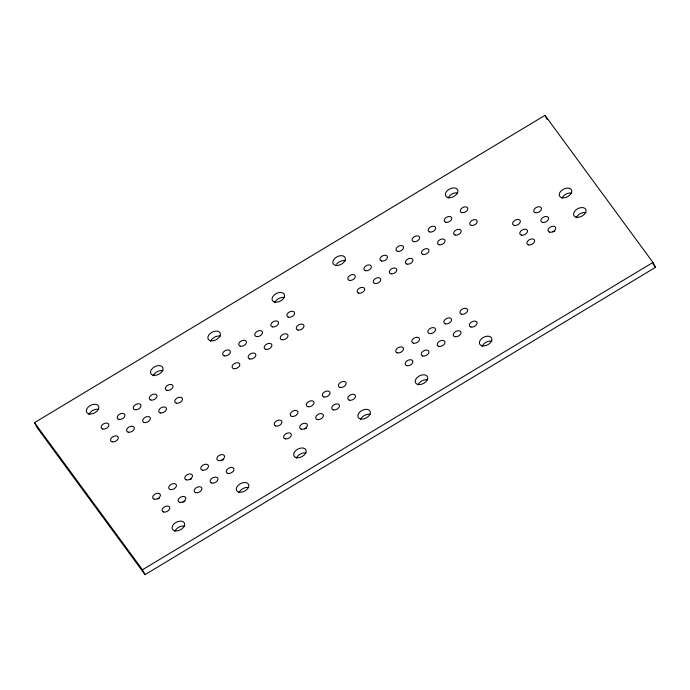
<?xml version="1.0" encoding="UTF-8"?>
<svg xmlns="http://www.w3.org/2000/svg" width="690" height="690" viewBox="0 0 690 690"><rect width="100%" height="100%" fill="white"/><g stroke="black" fill="none" stroke-linecap="round" stroke-linejoin="round"><path stroke-width="1.03" d="M34.5 422.651L544.979 115.342L652.964 262.45L655.5 267.349L145.021 574.658L37.036 427.55L34.5 422.651L142.485 569.759L145.021 574.658M142.485 569.759L652.964 262.45M652.956 263.882L655.5 267.349M544.979 115.342L547.092 119.43M561.996 198.272A6.719 4.295 -27.4 0 1 571.725 193.122M576.297 217.755A6.719 4.295 -27.4 0 1 586.026 212.606M482.129 346.363A6.719 4.295 -27.4 0 1 491.866 341.214M417.959 384.994A6.719 4.295 -27.4 0 1 427.688 379.845M239.042 492.703A6.719 4.295 -27.4 0 1 248.78 487.554M174.872 531.335A6.719 4.295 -27.4 0 1 184.601 526.185M360.585 419.529A6.719 4.295 -27.4 0 1 370.323 414.38M296.415 458.169A6.719 4.295 -27.4 0 1 306.144 453.02M274.793 302.651A6.719 4.295 -27.4 0 1 284.522 297.502M210.614 341.283A6.719 4.295 -27.4 0 1 220.352 336.134M153.249 375.817A6.719 4.295 -27.4 0 1 162.978 370.668M89.07 414.457A6.719 4.295 -27.4 0 1 98.808 409.308M336.548 264.158A6.719 4.295 -27.4 0 1 345.328 260.716M448.138 198.116A6.719 4.295 -27.4 0 1 457.875 192.959M552.845 231.978A4.157 2.657 -27.4 0 1 554.838 231.202M182.936 502.165A4.157 2.657 -27.4 0 1 184.929 501.38M221.671 460.377A4.157 2.657 -27.4 0 1 223.655 459.6M189.578 479.697A4.157 2.657 -27.4 0 1 191.57 478.912M157.493 499.008A4.157 2.657 -27.4 0 1 159.476 498.232M304.48 428.99A4.157 2.657 -27.4 0 1 306.472 428.214M88.889 413.871A6.719 4.295 -27.4 0 0 98.825 407.894A6.719 4.295 -27.4 0 0 90.019 405.66A6.719 4.295 -27.4 0 0 88.889 413.871M179.702 502.346A4.157 2.657 -27.4 0 0 185.843 498.646A4.157 2.657 -27.4 0 0 180.4 497.266A4.157 2.657 -27.4 0 0 179.702 502.346M461.515 314.226A4.157 2.657 -27.4 0 0 467.656 310.526A4.157 2.657 -27.4 0 0 462.214 309.146A4.157 2.657 -27.4 0 0 461.515 314.226M455.184 235.066A4.037 2.579 -27.4 0 0 461.153 231.478A4.037 2.579 -27.4 0 0 455.866 230.132A4.037 2.579 -27.4 0 0 455.184 235.066M549.611 232.168A4.157 2.657 -27.4 0 0 555.752 228.468A4.157 2.657 -27.4 0 0 550.309 227.088A4.157 2.657 -27.4 0 0 549.611 232.168M561.807 197.694A6.719 4.295 -27.4 0 0 571.751 191.708A6.719 4.295 -27.4 0 0 562.945 189.474A6.719 4.295 -27.4 0 0 561.807 197.694M576.107 217.169A6.719 4.295 -27.4 0 0 586.043 211.192A6.719 4.295 -27.4 0 0 577.245 208.958A6.719 4.295 -27.4 0 0 576.107 217.169M481.948 345.785A6.719 4.295 -27.4 0 0 491.884 339.799A6.719 4.295 -27.4 0 0 483.078 337.565A6.719 4.295 -27.4 0 0 481.948 345.785M417.769 384.416A6.719 4.295 -27.4 0 0 427.705 378.43A6.719 4.295 -27.4 0 0 418.899 376.197A6.719 4.295 -27.4 0 0 417.769 384.416M238.861 492.117A6.719 4.295 -27.4 0 0 248.797 486.139A6.719 4.295 -27.4 0 0 239.991 483.906A6.719 4.295 -27.4 0 0 238.861 492.117M174.682 530.757A6.719 4.295 -27.4 0 0 184.627 524.771A6.719 4.295 -27.4 0 0 175.821 522.537A6.719 4.295 -27.4 0 0 174.682 530.757M360.404 418.951A6.719 4.295 -27.4 0 0 370.34 412.965A6.719 4.295 -27.4 0 0 361.534 410.731A6.719 4.295 -27.4 0 0 360.404 418.951M296.226 457.582A6.719 4.295 -27.4 0 0 306.17 451.605A6.719 4.295 -27.4 0 0 297.364 449.371A6.719 4.295 -27.4 0 0 296.226 457.582M274.603 302.073A6.719 4.295 -27.4 0 0 284.539 296.088A6.719 4.295 -27.4 0 0 275.741 293.854A6.719 4.295 -27.4 0 0 274.603 302.073M210.433 340.705A6.719 4.295 -27.4 0 0 220.369 334.719A6.719 4.295 -27.4 0 0 211.563 332.485A6.719 4.295 -27.4 0 0 210.433 340.705M153.059 375.239A6.719 4.295 -27.4 0 0 163.004 369.254A6.719 4.295 -27.4 0 0 154.198 367.02A6.719 4.295 -27.4 0 0 153.059 375.239M335.4 265.288A6.719 4.295 -27.4 0 0 345.345 259.302A6.719 4.295 -27.4 0 0 336.539 257.068A6.719 4.295 -27.4 0 0 335.4 265.288M447.948 197.538A6.719 4.295 -27.4 0 0 457.893 191.553A6.719 4.295 -27.4 0 0 449.087 189.319A6.719 4.295 -27.4 0 0 447.948 197.538M535.311 212.684A4.157 2.657 -27.4 0 0 541.46 208.984A4.157 2.657 -27.4 0 0 536.009 207.604A4.157 2.657 -27.4 0 0 535.311 212.684M542.461 222.43A4.157 2.657 -27.4 0 0 548.602 218.73A4.157 2.657 -27.4 0 0 543.159 217.341A4.157 2.657 -27.4 0 0 542.461 222.43M528.505 244.872A4.157 2.657 -27.4 0 0 534.655 241.172A4.157 2.657 -27.4 0 0 529.213 239.784A4.157 2.657 -27.4 0 0 528.505 244.872M521.355 235.126A4.157 2.657 -27.4 0 0 527.505 231.426A4.157 2.657 -27.4 0 0 522.063 230.046A4.157 2.657 -27.4 0 0 521.355 235.126M514.205 225.388A4.157 2.657 -27.4 0 0 520.355 221.688A4.157 2.657 -27.4 0 0 514.913 220.308A4.157 2.657 -27.4 0 0 514.205 225.388M406.738 365.666A4.157 2.657 -27.4 0 0 412.887 361.965A4.157 2.657 -27.4 0 0 407.445 360.585A4.157 2.657 -27.4 0 0 406.738 365.666M422.789 356.005A4.157 2.657 -27.4 0 0 428.93 352.305A4.157 2.657 -27.4 0 0 423.488 350.925A4.157 2.657 -27.4 0 0 422.789 356.005M438.831 346.354A4.157 2.657 -27.4 0 0 444.972 342.654A4.157 2.657 -27.4 0 0 439.53 341.265A4.157 2.657 -27.4 0 0 438.831 346.354M454.874 336.694A4.157 2.657 -27.4 0 0 461.015 332.994A4.157 2.657 -27.4 0 0 455.573 331.614A4.157 2.657 -27.4 0 0 454.874 336.694M470.916 327.034A4.157 2.657 -27.4 0 0 477.066 323.334A4.157 2.657 -27.4 0 0 471.615 321.954A4.157 2.657 -27.4 0 0 470.916 327.034M445.43 323.826A4.157 2.657 -27.4 0 0 451.57 320.126A4.157 2.657 -27.4 0 0 446.128 318.745A4.157 2.657 -27.4 0 0 445.43 323.826M429.422 333.537A4.157 2.657 -27.4 0 0 435.571 329.837A4.157 2.657 -27.4 0 0 430.129 328.457A4.157 2.657 -27.4 0 0 429.422 333.537M413.379 343.197A4.157 2.657 -27.4 0 0 419.529 339.497A4.157 2.657 -27.4 0 0 414.086 338.117A4.157 2.657 -27.4 0 0 413.379 343.197M397.337 352.857A4.157 2.657 -27.4 0 0 403.486 349.157A4.157 2.657 -27.4 0 0 398.035 347.777A4.157 2.657 -27.4 0 0 397.337 352.857M163.659 512.006A4.157 2.657 -27.4 0 0 169.8 508.306A4.157 2.657 -27.4 0 0 164.358 506.926A4.157 2.657 -27.4 0 0 163.659 512.006M195.744 492.686A4.157 2.657 -27.4 0 0 201.894 488.986A4.157 2.657 -27.4 0 0 196.443 487.606A4.157 2.657 -27.4 0 0 195.744 492.686M211.787 483.034A4.157 2.657 -27.4 0 0 217.937 479.326A4.157 2.657 -27.4 0 0 212.486 477.946A4.157 2.657 -27.4 0 0 211.787 483.034M227.829 473.375A4.157 2.657 -27.4 0 0 233.979 469.674A4.157 2.657 -27.4 0 0 228.528 468.294A4.157 2.657 -27.4 0 0 227.829 473.375M218.428 460.558A4.157 2.657 -27.4 0 0 224.578 456.858A4.157 2.657 -27.4 0 0 219.127 455.478A4.157 2.657 -27.4 0 0 218.428 460.558M202.343 470.166A4.157 2.657 -27.4 0 0 208.484 466.466A4.157 2.657 -27.4 0 0 203.041 465.077A4.157 2.657 -27.4 0 0 202.343 470.166M186.343 479.878A4.157 2.657 -27.4 0 0 192.484 476.178A4.157 2.657 -27.4 0 0 187.042 474.798A4.157 2.657 -27.4 0 0 186.343 479.878M170.301 489.538A4.157 2.657 -27.4 0 0 176.442 485.838A4.157 2.657 -27.4 0 0 170.999 484.458A4.157 2.657 -27.4 0 0 170.301 489.538M154.25 499.198A4.157 2.657 -27.4 0 0 160.399 495.498A4.157 2.657 -27.4 0 0 154.957 494.118A4.157 2.657 -27.4 0 0 154.25 499.198M285.203 438.84A4.157 2.657 -27.4 0 0 291.344 435.14A4.157 2.657 -27.4 0 0 285.902 433.751A4.157 2.657 -27.4 0 0 285.203 438.84M301.245 429.18A4.157 2.657 -27.4 0 0 307.386 425.48A4.157 2.657 -27.4 0 0 301.944 424.1A4.157 2.657 -27.4 0 0 301.245 429.18M317.288 419.52A4.157 2.657 -27.4 0 0 323.429 415.82A4.157 2.657 -27.4 0 0 317.987 414.44A4.157 2.657 -27.4 0 0 317.288 419.52M333.33 409.86A4.157 2.657 -27.4 0 0 339.48 406.16A4.157 2.657 -27.4 0 0 334.029 404.78A4.157 2.657 -27.4 0 0 333.33 409.86M349.373 400.2A4.157 2.657 -27.4 0 0 355.523 396.5A4.157 2.657 -27.4 0 0 350.072 395.12A4.157 2.657 -27.4 0 0 349.373 400.2M339.972 387.392A4.157 2.657 -27.4 0 0 346.113 383.692A4.157 2.657 -27.4 0 0 340.67 382.312A4.157 2.657 -27.4 0 0 339.972 387.392M323.886 396.991A4.157 2.657 -27.4 0 0 330.027 393.291A4.157 2.657 -27.4 0 0 324.585 391.911A4.157 2.657 -27.4 0 0 323.886 396.991M307.887 406.712A4.157 2.657 -27.4 0 0 314.028 403.012A4.157 2.657 -27.4 0 0 308.585 401.632A4.157 2.657 -27.4 0 0 307.887 406.712M291.836 416.372A4.157 2.657 -27.4 0 0 297.985 412.672A4.157 2.657 -27.4 0 0 292.543 411.283A4.157 2.657 -27.4 0 0 291.836 416.372M275.793 426.023A4.157 2.657 -27.4 0 0 281.943 422.323A4.157 2.657 -27.4 0 0 276.5 420.943A4.157 2.657 -27.4 0 0 275.793 426.023M224.276 355.842A4.157 2.657 -27.4 0 0 230.417 352.142A4.157 2.657 -27.4 0 0 224.974 350.762A4.157 2.657 -27.4 0 0 224.276 355.842M240.318 346.182A4.157 2.657 -27.4 0 0 246.468 342.481A4.157 2.657 -27.4 0 0 241.017 341.102A4.157 2.657 -27.4 0 0 240.318 346.182M256.361 336.522A4.157 2.657 -27.4 0 0 262.511 332.822A4.157 2.657 -27.4 0 0 257.06 331.442A4.157 2.657 -27.4 0 0 256.361 336.522M272.403 326.87A4.157 2.657 -27.4 0 0 278.553 323.162A4.157 2.657 -27.4 0 0 273.111 321.781A4.157 2.657 -27.4 0 0 272.403 326.87M288.446 317.21A4.157 2.657 -27.4 0 0 294.596 313.51A4.157 2.657 -27.4 0 0 289.153 312.13A4.157 2.657 -27.4 0 0 288.446 317.21M297.856 330.018A4.157 2.657 -27.4 0 0 303.997 326.318A4.157 2.657 -27.4 0 0 298.554 324.938A4.157 2.657 -27.4 0 0 297.856 330.018M281.848 339.73A4.157 2.657 -27.4 0 0 287.997 336.03A4.157 2.657 -27.4 0 0 282.555 334.65A4.157 2.657 -27.4 0 0 281.848 339.73M265.762 349.338A4.157 2.657 -27.4 0 0 271.912 345.638A4.157 2.657 -27.4 0 0 266.469 344.25A4.157 2.657 -27.4 0 0 265.762 349.338M249.72 358.99A4.157 2.657 -27.4 0 0 255.869 355.29A4.157 2.657 -27.4 0 0 250.427 353.91A4.157 2.657 -27.4 0 0 249.72 358.99M233.677 368.65A4.157 2.657 -27.4 0 0 239.827 364.95A4.157 2.657 -27.4 0 0 234.376 363.57A4.157 2.657 -27.4 0 0 233.677 368.65M102.732 429.007A4.157 2.657 -27.4 0 0 108.882 425.307A4.157 2.657 -27.4 0 0 103.431 423.927A4.157 2.657 -27.4 0 0 102.732 429.007M118.775 419.348A4.157 2.657 -27.4 0 0 124.925 415.647A4.157 2.657 -27.4 0 0 119.474 414.267A4.157 2.657 -27.4 0 0 118.775 419.348M134.817 409.696A4.157 2.657 -27.4 0 0 140.967 405.996A4.157 2.657 -27.4 0 0 135.525 404.607A4.157 2.657 -27.4 0 0 134.817 409.696M150.86 400.036A4.157 2.657 -27.4 0 0 157.01 396.336A4.157 2.657 -27.4 0 0 151.567 394.956A4.157 2.657 -27.4 0 0 150.86 400.036M166.902 390.376A4.157 2.657 -27.4 0 0 173.052 386.676A4.157 2.657 -27.4 0 0 167.61 385.296A4.157 2.657 -27.4 0 0 166.902 390.376M176.312 403.184A4.157 2.657 -27.4 0 0 182.453 399.484A4.157 2.657 -27.4 0 0 177.011 398.104A4.157 2.657 -27.4 0 0 176.312 403.184M160.313 412.905A4.157 2.657 -27.4 0 0 166.454 409.204A4.157 2.657 -27.4 0 0 161.012 407.825A4.157 2.657 -27.4 0 0 160.313 412.905M144.219 422.504A4.157 2.657 -27.4 0 0 150.368 418.804A4.157 2.657 -27.4 0 0 144.926 417.424A4.157 2.657 -27.4 0 0 144.219 422.504M128.176 432.164A4.157 2.657 -27.4 0 0 134.326 428.464A4.157 2.657 -27.4 0 0 128.883 427.084A4.157 2.657 -27.4 0 0 128.176 432.164M112.134 441.816A4.157 2.657 -27.4 0 0 118.283 438.115A4.157 2.657 -27.4 0 0 112.841 436.736A4.157 2.657 -27.4 0 0 112.134 441.816M461.877 212.606A4.037 2.579 -27.4 0 0 467.846 209.018A4.037 2.579 -27.4 0 0 462.559 207.673A4.037 2.579 -27.4 0 0 461.877 212.606M445.8 222.284A4.037 2.579 -27.4 0 0 451.769 218.696A4.037 2.579 -27.4 0 0 446.482 217.35A4.037 2.579 -27.4 0 0 445.8 222.284M429.723 231.969A4.037 2.579 -27.4 0 0 435.692 228.373A4.037 2.579 -27.4 0 0 430.405 227.036A4.037 2.579 -27.4 0 0 429.723 231.969M413.646 241.647A4.037 2.579 -27.4 0 0 419.615 238.05A4.037 2.579 -27.4 0 0 414.328 236.713A4.037 2.579 -27.4 0 0 413.646 241.647M397.569 251.324A4.037 2.579 -27.4 0 0 403.538 247.736A4.037 2.579 -27.4 0 0 398.251 246.39A4.037 2.579 -27.4 0 0 397.569 251.324M381.492 261.001A4.037 2.579 -27.4 0 0 387.461 257.413A4.037 2.579 -27.4 0 0 382.174 256.068A4.037 2.579 -27.4 0 0 381.492 261.001M365.415 270.687A4.037 2.579 -27.4 0 0 371.375 267.09A4.037 2.579 -27.4 0 0 366.097 265.754A4.037 2.579 -27.4 0 0 365.415 270.687M349.33 280.364A4.037 2.579 -27.4 0 0 355.298 276.768A4.037 2.579 -27.4 0 0 350.011 275.431A4.037 2.579 -27.4 0 0 349.33 280.364M471.261 225.388A4.037 2.579 -27.4 0 0 477.23 221.801A4.037 2.579 -27.4 0 0 471.943 220.455A4.037 2.579 -27.4 0 0 471.261 225.388M439.107 244.752A4.037 2.579 -27.4 0 0 445.076 241.155A4.037 2.579 -27.4 0 0 439.789 239.818A4.037 2.579 -27.4 0 0 439.107 244.752M423.03 254.429A4.037 2.579 -27.4 0 0 428.999 250.832A4.037 2.579 -27.4 0 0 423.712 249.495A4.037 2.579 -27.4 0 0 423.03 254.429M406.953 264.106A4.037 2.579 -27.4 0 0 412.922 260.518A4.037 2.579 -27.4 0 0 407.635 259.173A4.037 2.579 -27.4 0 0 406.953 264.106M390.876 273.783A4.037 2.579 -27.4 0 0 396.836 270.195A4.037 2.579 -27.4 0 0 391.558 268.85A4.037 2.579 -27.4 0 0 390.876 273.783M374.791 283.469A4.037 2.579 -27.4 0 0 380.759 279.873A4.037 2.579 -27.4 0 0 375.472 278.527A4.037 2.579 -27.4 0 0 374.791 283.469M358.714 293.147A4.037 2.579 -27.4 0 0 364.682 289.55A4.037 2.579 -27.4 0 0 359.395 288.213A4.037 2.579 -27.4 0 0 358.714 293.147"/></g></svg>
